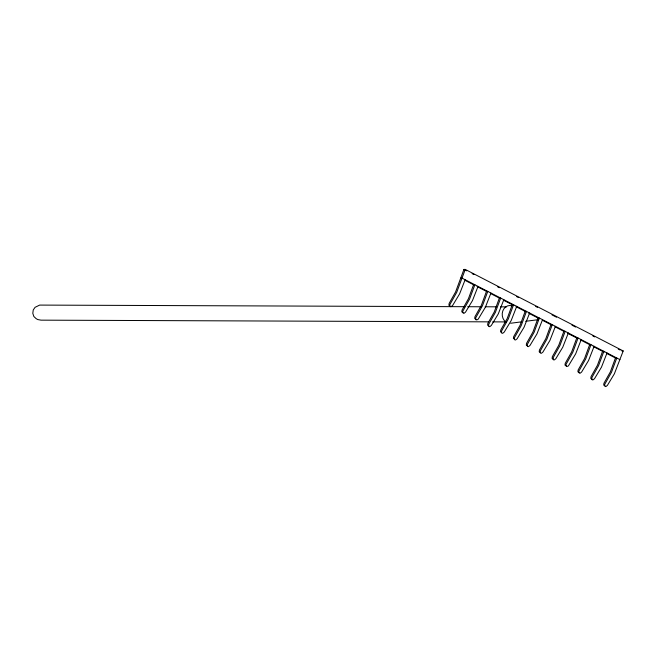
<?xml version="1.0" encoding="UTF-8"?>
<svg xmlns="http://www.w3.org/2000/svg" width="656" height="656" viewBox="0 0 656 656"><rect width="100%" height="100%" fill="white"/><g stroke="black" fill="none" stroke-linecap="round" stroke-linejoin="round"><path stroke-width="0.98" d="M604.947 385.785L603.684 385.129L603.93 383.301L610.342 371.919L615.451 357.987L616.763 357.987L611.466 372.321L604.865 384.096L604.529 385.047L605.111 386.482L605.882 386.581L607.39 385.4L614.369 373.822L623.2 350.952L465.252 269.427L463.94 269.419L455.551 292.027L449.147 303.408L448.893 305.237L449.393 305.794M465.252 269.427L456.674 292.42L450.073 304.204L449.737 305.155L450.328 306.59L451.09 306.68L452.607 305.507L459.585 293.921L465.137 279.727M478.035 286.385L472.484 300.579L465.506 312.166L463.989 313.338L463.226 313.248L462.636 311.813L462.98 310.862L469.573 299.079L474.878 284.753L473.566 284.745L468.45 298.677L462.045 310.067L461.791 311.895L463.062 312.543M490.934 293.043L485.383 307.238L478.404 318.824L477.724 319.603L476.125 319.907L475.534 318.472L475.879 317.512L482.472 305.737L487.777 291.412L486.465 291.403L481.348 305.335L474.944 316.725L474.698 318.554L475.961 319.201M503.833 299.702L498.281 313.896L491.303 325.474L489.794 326.655L489.023 326.565L488.523 326.007L488.777 324.171L495.37 312.395L500.676 298.07L499.364 298.062L494.247 311.994L487.843 323.375L487.597 325.212L488.859 325.86M516.731 306.36L511.18 320.554L504.202 332.133L502.693 333.314L501.922 333.223L501.422 332.658L501.676 330.829L508.269 319.054L513.574 304.728L512.262 304.72L507.154 318.652L500.741 330.034L500.495 331.87L501.758 332.518M529.63 313.019L524.078 327.213L517.1 338.791L515.591 339.972L514.821 339.882L514.23 338.447L514.575 337.487L521.167 325.712L526.473 311.387L525.161 311.379L520.052 325.31L513.64 336.692L513.394 338.521L514.657 339.177M542.528 319.677L536.977 333.871L529.999 345.45L528.49 346.63L527.719 346.54L527.227 345.974L527.473 344.146L534.066 332.371L539.371 318.045L538.059 318.037L532.951 331.969L526.538 343.35L526.292 345.179L527.555 345.835M555.427 326.327L549.876 340.53L542.897 352.108L541.389 353.289L540.618 353.19L540.126 352.633L540.372 350.804L546.973 339.029L552.27 324.704L550.958 324.695L545.849 338.627L539.437 350.009L539.191 351.837L540.454 352.493M568.326 332.986L562.774 347.188L555.796 358.766L554.287 359.947L553.516 359.849L553.024 359.291L553.27 357.463L559.871 345.687L565.169 331.362L563.857 331.354L558.748 345.286L552.336 356.667L552.09 358.496L553.352 359.152M581.224 339.644L575.673 353.846L568.695 365.425L568.014 366.204L566.415 366.507L565.833 365.08L566.169 364.121L572.77 352.346L578.067 338.012L576.755 338.012L571.647 351.944L565.234 363.326L564.988 365.154L566.251 365.81M594.131 346.302L588.571 360.505L581.593 372.083L580.084 373.264L579.314 373.166L578.731 371.739L579.068 370.779L585.669 359.004L590.966 344.671L589.654 344.671L584.545 358.602L578.133 369.984L577.887 371.813L579.15 372.469M607.03 352.961L601.47 367.163L594.492 378.742L592.983 379.922L592.212 379.824L591.72 379.266L591.966 377.438L598.567 365.663L603.864 351.329L602.552 351.329L597.444 365.261L591.031 376.642L590.785 378.471L592.048 379.127M510.622 323.252L521.651 321.825M525.661 321.301L538.699 319.62M460.668 278.087L461.98 278.095L619.928 359.619M464.628 306.696L39.655 305.089L35.071 307.32L33.251 309.968L32.8 313.322L33.85 316.487L36.105 318.619L37.72 319.554L41.033 320.153L488.548 321.85M467.703 306.713L481.012 306.762M485.112 306.778L496.379 306.819M500.471 306.836L506.612 306.86M492.64 321.866L505.956 321.916M621.888 350.952L623.2 350.952M463.94 269.419L466.662 270.83M472.115 273.642L473.927 274.577M497.527 286.762L499.347 287.697M516.592 296.594L518.404 297.537M535.657 306.434L537.469 307.377M551.991 314.872L556.534 317.217M571.966 325.179L575.591 327.057M592.844 335.954L594.656 336.889M618.255 349.074L620.076 350.009M465.202 280.432L474.28 285.114M477.01 286.524L486.99 291.674M490.622 293.552L499.7 298.234M503.332 300.112L513.845 305.54M516.042 306.672L526.022 311.821M528.744 313.232L538.732 318.381M542.364 320.259L551.442 324.941M555.074 326.819L564.152 331.501M567.784 333.379L576.862 338.061M580.486 339.939L590.474 345.089M593.196 346.499L604.135 352.141M606.816 353.527L616.796 358.676M506.03 322.137A8.905 7.61 -89.8 0 1 502.808 310.911A8.905 7.61 -89.8 0 1 511.967 305.86"/></g></svg>
